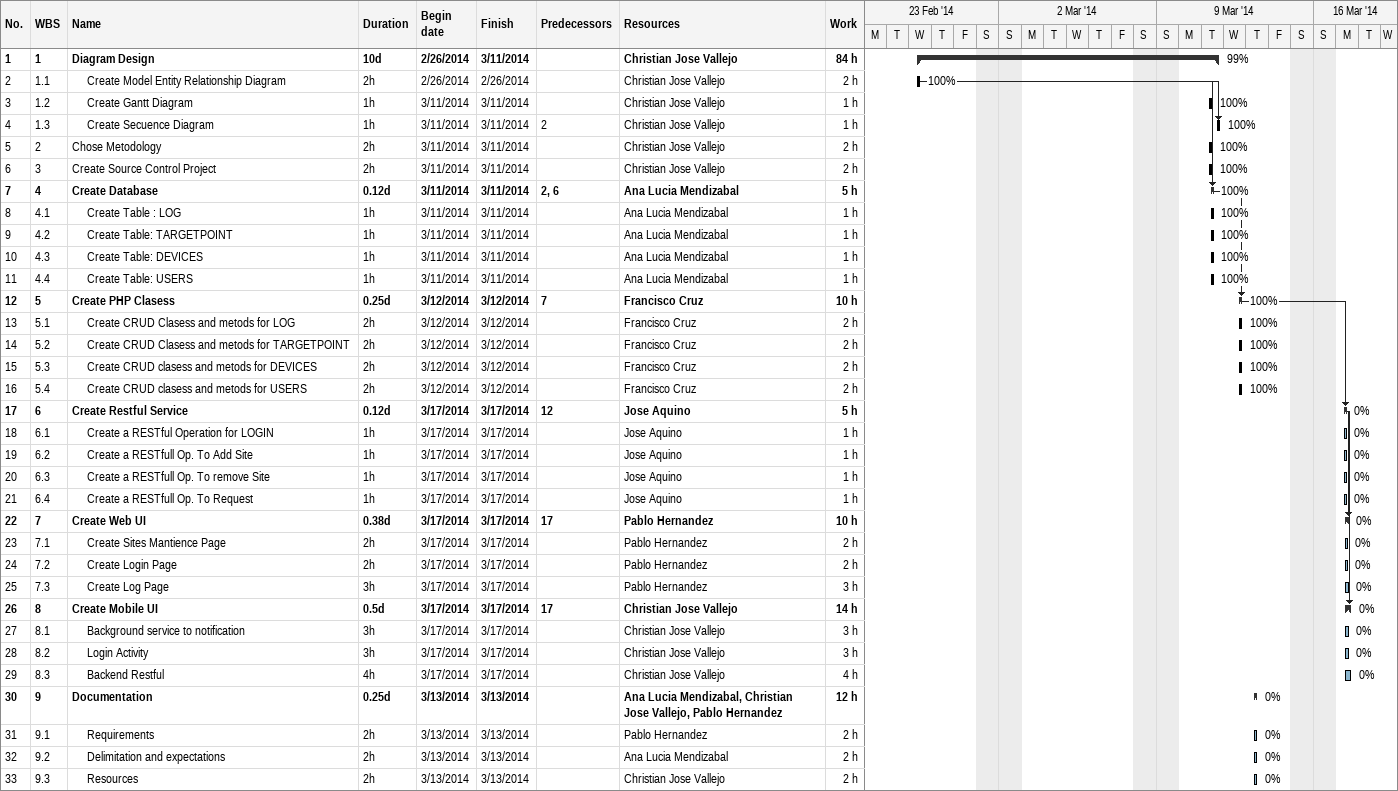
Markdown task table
| ID | WBS | Task | Duration | Start | Finish | Predecessors | Resources | % complete | Work (h) |
|---|---|---|---|---|---|---|---|---|---|
| 1 | 1 | **Diagram Design** | 10d | 2014-02-26 | 2014-03-11 |  | Christian Jose Vallejo | 99 | 84 |
| 2 | 1.1 | Create Model Entity Relationship Diagram | 2h | 2014-02-26 | 2014-02-26 |  | Christian Jose Vallejo | 100 | 2 |
| 3 | 1.2 | Create Gantt Diagram | 1h | 2014-03-11 | 2014-03-11 |  | Christian Jose Vallejo | 100 | 1 |
| 4 | 1.3 | Create Secuence Diagram | 1h | 2014-03-11 | 2014-03-11 | 2 | Christian Jose Vallejo | 100 | 1 |
| 5 | 2 | Chose Metodology | 2h | 2014-03-11 | 2014-03-11 |  | Christian Jose Vallejo | 100 | 2 |
| 6 | 3 | Create Source Control Project | 2h | 2014-03-11 | 2014-03-11 |  | Christian Jose Vallejo | 100 | 2 |
| 7 | 4 | **Create Database** | 0.12d | 2014-03-11 | 2014-03-11 | 2, 6 | Ana Lucia Mendizabal | 100 | 5 |
| 8 | 4.1 | Create Table : LOG | 1h | 2014-03-11 | 2014-03-11 |  | Ana Lucia Mendizabal | 100 | 1 |
| 9 | 4.2 | Create Table: TARGETPOINT | 1h | 2014-03-11 | 2014-03-11 |  | Ana Lucia Mendizabal | 100 | 1 |
| 10 | 4.3 | Create Table: DEVICES | 1h | 2014-03-11 | 2014-03-11 |  | Ana Lucia Mendizabal | 100 | 1 |
| 11 | 4.4 | Create Table: USERS | 1h | 2014-03-11 | 2014-03-11 |  | Ana Lucia Mendizabal | 100 | 1 |
| 12 | 5 | **Create PHP Clasess** | 0.25d | 2014-03-12 | 2014-03-12 | 7 | Francisco Cruz | 100 | 10 |
| 13 | 5.1 | Create CRUD Clasess and metods for LOG | 2h | 2014-03-12 | 2014-03-12 |  | Francisco Cruz | 100 | 2 |
| 14 | 5.2 | Create CRUD Clasess and metods for TARGETPOINT | 2h | 2014-03-12 | 2014-03-12 |  | Francisco Cruz | 100 | 2 |
| 15 | 5.3 | Create CRUD clasess and metods for DEVICES | 2h | 2014-03-12 | 2014-03-12 |  | Francisco Cruz | 100 | 2 |
| 16 | 5.4 | Create CRUD clasess and metods for USERS | 2h | 2014-03-12 | 2014-03-12 |  | Francisco Cruz | 100 | 2 |
| 17 | 6 | **Create Restful Service** | 0.12d | 2014-03-17 | 2014-03-17 | 12 | Jose Aquino | 0 | 5 |
| 18 | 6.1 | Create a RESTful Operation for LOGIN | 1h | 2014-03-17 | 2014-03-17 |  | Jose Aquino | 0 | 1 |
| 19 | 6.2 | Create a RESTfull Op. To Add Site | 1h | 2014-03-17 | 2014-03-17 |  | Jose Aquino | 0 | 1 |
| 20 | 6.3 | Create a RESTfull Op. To remove Site | 1h | 2014-03-17 | 2014-03-17 |  | Jose Aquino | 0 | 1 |
| 21 | 6.4 | Create a RESTfull Op. To Request | 1h | 2014-03-17 | 2014-03-17 |  | Jose Aquino | 0 | 1 |
| 22 | 7 | **Create Web UI** | 0.38d | 2014-03-17 | 2014-03-17 | 17 | Pablo Hernandez | 0 | 10 |
| 23 | 7.1 | Create Sites Mantience Page | 2h | 2014-03-17 | 2014-03-17 |  | Pablo Hernandez | 0 | 2 |
| 24 | 7.2 | Create Login Page | 2h | 2014-03-17 | 2014-03-17 |  | Pablo Hernandez | 0 | 2 |
| 25 | 7.3 | Create Log Page | 3h | 2014-03-17 | 2014-03-17 |  | Pablo Hernandez | 0 | 3 |
| 26 | 8 | **Create Mobile UI** | 0.5d | 2014-03-17 | 2014-03-17 | 17 | Christian Jose Vallejo | 0 | 14 |
| 27 | 8.1 | Background service to notification | 3h | 2014-03-17 | 2014-03-17 |  | Christian Jose Vallejo | 0 | 3 |
| 28 | 8.2 | Login Activity | 3h | 2014-03-17 | 2014-03-17 |  | Christian Jose Vallejo | 0 | 3 |
| 29 | 8.3 | Backend Restful | 4h | 2014-03-17 | 2014-03-17 |  | Christian Jose Vallejo | 0 | 4 |
| 30 | 9 | **Documentation** | 0.25d | 2014-03-13 | 2014-03-13 |  | Ana Lucia Mendizabal, Christian Jose Vallejo, Pablo Hernandez | 0 | 12 |
| 31 | 9.1 | Requirements | 2h | 2014-03-13 | 2014-03-13 |  | Pablo Hernandez | 0 | 2 |
| 32 | 9.2 | Delimitation and expectations | 2h | 2014-03-13 | 2014-03-13 |  | Ana Lucia Mendizabal | 0 | 2 |
| 33 | 9.3 | Resources | 2h | 2014-03-13 | 2014-03-13 |  | Christian Jose Vallejo | 0 | 2 |
